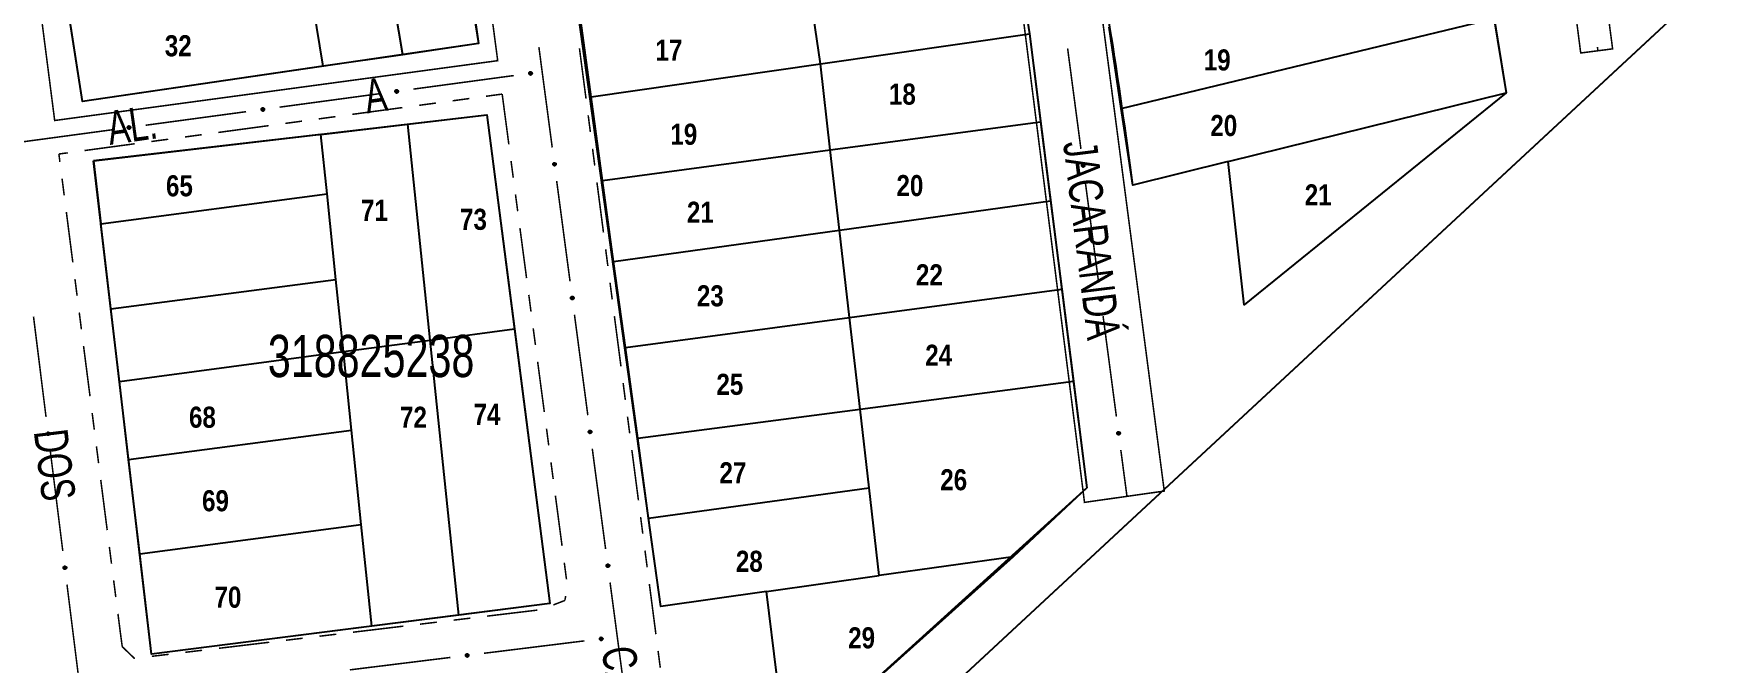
# Model space of a CAD drawing. Extents: x 203591 to 208218, y 4854879 to 4857795.
# Drawn here: x 205359.6 to 205557.9, y 4855934.2 to 4856008.9 of the extents above; entities that cross this region are included whole.
import ezdxf
from ezdxf.enums import TextEntityAlignment as Align

# ---------------------------------------------------------------- set-up
doc = ezdxf.new("R2010")
doc.units = 0
doc.header["$LTSCALE"] = 1.5
doc.header["$MEASUREMENT"] = 0
doc.linetypes.add('PHANTOMX2', pattern=[5, 2.5, -0.5, 0.5, -0.5, 0.5, -0.5])
doc.linetypes.add('TRACO_25', pattern=[8, 3, -1, 1, -1, 1, -1])
for name, color, linetype in [('CD-MALHA-LOTES', 40, 'CONTINUOUS'), ('CD_TXT_QUADRA', 7, 'CONTINUOUS'), ('RU-QUADRAS', 210, 'CONTINUOUS'), ('SV-EIXO-RUA-N-PAV', 6, 'CONTINUOUS'), ('SV-RUA-NAO-PAV-S-GUIA-C-GUIA', 7, 'PHANTOMX2'), ('SV-TXT-RUA-N-PAV-S-GUIA-C-GUIA', 7, 'CONTINUOUS'), ('Th_NmrPorta', 7, 'CONTINUOUS')]:
    doc.layers.add(name, color=color, linetype=linetype)
doc.styles.add('ARIAL', font='ARIAL.TTF')
doc.styles.get("Standard").update_dxf_attribs({"font": 'swisscbo.ttf'})

msp = doc.modelspace()

# ---------------------------------------------------------------- linework, layer by layer
at = {"layer": 'CD-MALHA-LOTES', "linetype": 'Continuous', "flags": 128}
for points in [[(205566.89, 4856023), (205206.64, 4855688.61)], [(205403.34, 4856006.39), (205400.53, 4856023)], [(205410.13, 4856023), (205412.31, 4856007.71)], [(205476.07, 4856018.43), (205477.57, 4856008.87)], [(205393.93, 4856005.01), (205392.03, 4856016.63)], [(205452.82, 4856005.31), (205451.42, 4856015.03)], [(205365.41, 4856000.83), (205363.47, 4856013.3)], [(205425.65, 4856001.41), (205424.3, 4856011.28)], [(205488.46, 4856000), (205532.61, 4856010.69)], [(205532.61, 4856010.69), (205534.06, 4856001.85)], [(205452.82, 4856005.31), (205477.57, 4856008.87)], [(205477.57, 4856008.87), (205478.89, 4855998.44)], [(205488.46, 4856000), (205487.02, 4856009.64)], [(205403.34, 4856006.39), (205393.93, 4856005.01)], [(205412.31, 4856007.71), (205403.34, 4856006.39)], [(205393.93, 4856005.01), (205365.41, 4856000.83)], [(205425.65, 4856001.41), (205452.82, 4856005.31)], [(205453.99, 4855995.1), (205452.82, 4856005.31)], [(205427.01, 4855991.48), (205425.65, 4856001.41)], [(205501.11, 4855993.72), (205534.06, 4856001.85)], [(205534.06, 4856001.85), (205503.01, 4855976.76)], [(205403.94, 4855998.15), (205413.32, 4855999.25)], [(205413.32, 4855999.25), (205416.58, 4855973.91)], [(205453.99, 4855995.1), (205478.89, 4855998.44)], [(205478.89, 4855998.44), (205480.07, 4855989.08)], [(205489.82, 4855990.94), (205488.46, 4856000)], [(205393.65, 4855996.95), (205366.7, 4855993.8)], [(205393.65, 4855996.95), (205403.94, 4855998.15)], [(205394.38, 4855989.92), (205393.65, 4855996.95)], [(205406.59, 4855972.57), (205403.94, 4855998.15)], [(205427.01, 4855991.48), (205453.99, 4855995.1)], [(205455.08, 4855985.61), (205453.99, 4855995.1)], [(205366.7, 4855993.8), (205367.58, 4855986.34)], [(205501.11, 4855993.72), (205489.82, 4855990.94)], [(205503.01, 4855976.76), (205501.11, 4855993.72)], [(205428.32, 4855981.89), (205427.01, 4855991.48)], [(205367.58, 4855986.34), (205394.38, 4855989.92)], [(205395.43, 4855979.76), (205394.38, 4855989.92)], [(205455.08, 4855985.61), (205480.07, 4855989.08)], [(205480.07, 4855989.08), (205481.4, 4855978.6)], [(205368.77, 4855976.27), (205367.58, 4855986.34)], [(205428.32, 4855981.89), (205455.08, 4855985.61)], [(205456.27, 4855975.24), (205455.08, 4855985.61)], [(205429.71, 4855971.69), (205428.32, 4855981.89)], [(205368.77, 4855976.27), (205395.43, 4855979.76)], [(205396.31, 4855971.2), (205395.43, 4855979.76)], [(205456.27, 4855975.24), (205481.4, 4855978.6)], [(205481.4, 4855978.6), (205482.79, 4855967.71)], [(205369.78, 4855967.65), (205368.77, 4855976.27)], [(205429.71, 4855971.69), (205456.27, 4855975.24)], [(205457.51, 4855964.4), (205456.27, 4855975.24)], [(205406.59, 4855972.57), (205416.58, 4855973.91)], [(205416.58, 4855973.91), (205420.78, 4855941.37)], [(205369.78, 4855967.65), (205396.31, 4855971.2)], [(205396.31, 4855971.2), (205406.59, 4855972.57)], [(205397.27, 4855961.89), (205396.31, 4855971.2)], [(205409.97, 4855939.99), (205406.59, 4855972.57)], [(205431.18, 4855960.95), (205429.71, 4855971.69)], [(205370.87, 4855958.44), (205369.78, 4855967.65)], [(205457.51, 4855964.4), (205482.79, 4855967.71)], [(205482.79, 4855967.71), (205484.39, 4855955.07)], [(205431.18, 4855960.95), (205457.51, 4855964.4)], [(205458.58, 4855955.06), (205457.51, 4855964.4)], [(205370.87, 4855958.44), (205397.27, 4855961.89)], [(205398.43, 4855950.71), (205397.27, 4855961.89)], [(205432.47, 4855951.47), (205431.18, 4855960.95)], [(205372.19, 4855947.24), (205370.87, 4855958.44)], [(205432.47, 4855951.47), (205458.58, 4855955.06)], [(205459.77, 4855944.66), (205458.58, 4855955.06)], [(205484.39, 4855955.07), (205475.64, 4855946.9)], [(205433.9, 4855941.01), (205432.47, 4855951.47)], [(205372.19, 4855947.24), (205398.43, 4855950.71)], [(205399.67, 4855938.68), (205398.43, 4855950.71)], [(205373.59, 4855935.35), (205372.19, 4855947.24)], [(205475.64, 4855946.9), (205448.89, 4855922.86)], [(205475.64, 4855946.9), (205459.77, 4855944.66)], [(205446.42, 4855942.78), (205459.77, 4855944.66)], [(205420.78, 4855941.37), (205409.97, 4855939.99)], [(205446.42, 4855942.78), (205433.9, 4855941.01)], [(205448.89, 4855922.86), (205446.42, 4855942.78)], [(205409.97, 4855939.99), (205399.67, 4855938.68)], [(205399.67, 4855938.68), (205373.59, 4855935.35)]]:
    msp.add_lwpolyline(points, dxfattribs=at)
at = {"layer": 'RU-QUADRAS', "color": 6, "linetype": 'Continuous'}
for points in [[(205474.6, 4856099.47), (205528.36, 4856116.39), (205531.66, 4856093.97), (205539.9, 4856029.83), (205529.86, 4856027.36), (205534.06, 4856001.85), (205503.01, 4855976.76), (205501.11, 4855993.72), (205489.82, 4855990.94, 0.0133726212), (205483.91, 4856028.26)], [(205355.48, 4856064.54), (205374.39, 4856070.92), (205403.01, 4856078.26, 0.0099864348), (205412.31, 4856007.71), (205365.41, 4856000.83)]]:
    msp.add_lwpolyline(points, format="xyb", close=True, dxfattribs=at)
for points in [[(205414.31, 4856081.78), (205465.37, 4856096.65), (205472.94, 4856038.46), (205477.57, 4856008.87), (205484.39, 4855955.07), (205448.89, 4855922.86), (205446.42, 4855942.78), (205433.9, 4855941.01)], [(205366.7, 4855993.8), (205413.32, 4855999.25), (205420.78, 4855941.37), (205373.59, 4855935.35)]]:
    msp.add_lwpolyline(points, close=True, dxfattribs=at)
msp.add_lwpolyline([(205616.29, 4855406.97, -0.0088435536), (205551.38, 4855440.72), (205486.3, 4855477.5), (205409.57, 4855523.2), (205354.08, 4855518.41), (205253.36, 4855503.36), (205250.22, 4855506.65), (205206.64, 4855688.61), (205604.26, 4856057.69)], format="xyb", dxfattribs=at)
at = {"layer": 'SV-EIXO-RUA-N-PAV', "const_width": 0.18, "flags": 128}
for points in [[(205419.467858, 4856007.289454), (205421.048752, 4855995.394044)], [(205482.100603, 4856007.128491), (205483.676055, 4855995.232359)], [(205544.855992, 4856007.305602), (205544.92, 4856006.85)], [(205404.60856, 4856002.311226), (205416.500699, 4856003.916533)], [(205388.752373, 4856000.170817), (205400.644513, 4856001.776124)], [(205372.896187, 4855998.030409), (205384.788326, 4855999.635715)], [(205357.04, 4855995.89), (205368.93214, 4855997.495307)], [(205421.575716, 4855991.428907), (205423.15661, 4855979.533497)], [(205484.201206, 4855991.266982), (205485.776658, 4855979.37085)], [(205359.6002, 4855975.360229), (205361.08775, 4855963.452786)], [(205423.683575, 4855975.568361), (205425.264468, 4855963.672951)], [(205486.301809, 4855975.405473), (205487.877262, 4855963.509341)], [(205361.5836, 4855959.483638), (205363.07115, 4855947.576195)], [(205425.791433, 4855959.707814), (205427.372326, 4855947.812404)], [(205488.402412, 4855959.543964), (205489.058851, 4855954.587243)], [(205489.058851, 4855954.587243), (205489.13, 4855954.05)], [(205363.567, 4855943.607048), (205365.05455, 4855931.699605)], [(205427.899291, 4855943.847268), (205429.480185, 4855931.951858)], [(205412.957609, 4855935.45712), (205424.867012, 4855936.9289)], [(205397.078406, 4855933.494747), (205408.987809, 4855934.966527)]]:
    msp.add_lwpolyline(points, dxfattribs=at)
at = {"layer": 'SV-EIXO-RUA-N-PAV', "flags": 128}
for points in [[(205418.325608, 4856004.273954), (205418.3547, 4856004.313269), (205418.387742, 4856004.341109), (205418.421985, 4856004.356398), (205418.455767, 4856004.362017), (205418.490975, 4856004.363874), (205418.526885, 4856004.357914), (205418.565276, 4856004.342471), (205418.604919, 4856004.313565), (205418.631214, 4856004.277841), (205418.647999, 4856004.245072), (205418.655887, 4856004.210184), (205418.657118, 4856004.175951), (205418.649694, 4856004.138854), (205418.633664, 4856004.100102), (205418.603632, 4856004.060942), (205418.571051, 4856004.03387), (205418.537542, 4856004.019952), (205418.502417, 4856004.012244), (205418.46645, 4856004.01078), (205418.431233, 4856004.016833), (205418.392245, 4856004.033043), (205418.353987, 4856004.063196), (205418.326615, 4856004.095383), (205418.31223, 4856004.128689), (205418.30542, 4856004.16344), (205418.303129, 4856004.198731), (205418.307617, 4856004.235078), (205418.325608, 4856004.273954)], [(205402.469421, 4856002.133545), (205402.498513, 4856002.17286), (205402.531556, 4856002.200701), (205402.565798, 4856002.215989), (205402.59958, 4856002.221609), (205402.634788, 4856002.223465), (205402.670698, 4856002.217506), (205402.709089, 4856002.202063), (205402.748733, 4856002.173156), (205402.775028, 4856002.137433), (205402.791812, 4856002.104664), (205402.799701, 4856002.069775), (205402.800931, 4856002.035542), (205402.793507, 4856001.998446), (205402.777477, 4856001.959693), (205402.747446, 4856001.920533), (205402.714865, 4856001.893461), (205402.681355, 4856001.879544), (205402.646231, 4856001.871836), (205402.610263, 4856001.870371), (205402.575047, 4856001.876424), (205402.536058, 4856001.892634), (205402.4978, 4856001.922787), (205402.470428, 4856001.954975), (205402.456044, 4856001.98828), (205402.449234, 4856002.023031), (205402.446942, 4856002.058322), (205402.45143, 4856002.094669), (205402.469421, 4856002.133545)], [(205386.613235, 4855999.993136), (205386.642327, 4856000.032452), (205386.675369, 4856000.060292), (205386.709612, 4856000.07558), (205386.743394, 4856000.0812), (205386.778602, 4856000.083057), (205386.814512, 4856000.077097), (205386.852903, 4856000.061654), (205386.892546, 4856000.032748), (205386.918841, 4855999.997024), (205386.935626, 4855999.964255), (205386.943514, 4855999.929367), (205386.944745, 4855999.895133), (205386.937321, 4855999.858037), (205386.921291, 4855999.819284), (205386.891259, 4855999.780125), (205386.858678, 4855999.753053), (205386.825169, 4855999.739135), (205386.790044, 4855999.731427), (205386.754077, 4855999.729962), (205386.71886, 4855999.736015), (205386.679872, 4855999.752225), (205386.641614, 4855999.782379), (205386.614242, 4855999.814566), (205386.599857, 4855999.847871), (205386.593047, 4855999.882623), (205386.590756, 4855999.917913), (205386.595244, 4855999.95426), (205386.613235, 4855999.993136)], [(205370.757048, 4855997.852728), (205370.78614, 4855997.892043), (205370.819183, 4855997.919883), (205370.853425, 4855997.935172), (205370.887207, 4855997.940791), (205370.922415, 4855997.942648), (205370.958325, 4855997.936688), (205370.996716, 4855997.921245), (205371.03636, 4855997.892339), (205371.062655, 4855997.856615), (205371.079439, 4855997.823846), (205371.087328, 4855997.788958), (205371.088558, 4855997.754725), (205371.081134, 4855997.717628), (205371.065104, 4855997.678875), (205371.035073, 4855997.639716), (205371.002491, 4855997.612644), (205370.968982, 4855997.598726), (205370.933858, 4855997.591018), (205370.89789, 4855997.589553), (205370.862674, 4855997.595607), (205370.823685, 4855997.611817), (205370.785427, 4855997.64197), (205370.758055, 4855997.674157), (205370.743671, 4855997.707462), (205370.736861, 4855997.742214), (205370.734569, 4855997.777504), (205370.739057, 4855997.813852), (205370.757048, 4855997.852728)], [(205421.402427, 4855993.568406), (205421.441682, 4855993.539233), (205421.469455, 4855993.506133), (205421.484673, 4855993.471859), (205421.490223, 4855993.438066), (205421.492007, 4855993.402854), (205421.485974, 4855993.366957), (205421.470452, 4855993.328597), (205421.441464, 4855993.289013), (205421.405687, 4855993.262792), (205421.372883, 4855993.246074), (205421.337979, 4855993.238258), (205421.303743, 4855993.237097), (205421.266662, 4855993.244598), (205421.227942, 4855993.260707), (205421.188845, 4855993.290819), (205421.16184, 4855993.323456), (205421.147991, 4855993.356993), (205421.140355, 4855993.392134), (205421.138964, 4855993.428104), (205421.145089, 4855993.463308), (205421.161379, 4855993.502263), (205421.191611, 4855993.540459), (205421.223855, 4855993.567765), (205421.257189, 4855993.582081), (205421.291954, 4855993.58882), (205421.32725, 4855993.591039), (205421.363587, 4855993.586477), (205421.402427, 4855993.568406)], [(205484.028895, 4855993.40656), (205484.068137, 4855993.377369), (205484.095895, 4855993.344257), (205484.111097, 4855993.309976), (205484.116632, 4855993.27618), (205484.1184, 4855993.240967), (205484.11235, 4855993.205072), (205484.096811, 4855993.16672), (205484.067805, 4855993.12715), (205484.032016, 4855993.100944), (205483.999204, 4855993.084242), (205483.964296, 4855993.076441), (205483.93006, 4855993.075297), (205483.892982, 4855993.082814), (205483.85427, 4855993.098941), (205483.815186, 4855993.129071), (205483.788196, 4855993.16172), (205483.774362, 4855993.195264), (205483.766742, 4855993.230408), (205483.765368, 4855993.266379), (205483.77151, 4855993.30158), (205483.787818, 4855993.340528), (205483.818067, 4855993.37871), (205483.850323, 4855993.406001), (205483.883664, 4855993.420302), (205483.918432, 4855993.427024), (205483.953728, 4855993.429228), (205483.990064, 4855993.424648), (205484.028895, 4855993.40656)], [(205423.510285, 4855977.707859), (205423.54954, 4855977.678687), (205423.577313, 4855977.645587), (205423.592531, 4855977.611313), (205423.598081, 4855977.57752), (205423.599865, 4855977.542308), (205423.593832, 4855977.50641), (205423.57831, 4855977.468051), (205423.549322, 4855977.428467), (205423.513545, 4855977.402245), (205423.480742, 4855977.385528), (205423.445837, 4855977.377711), (205423.411602, 4855977.376551), (205423.37452, 4855977.384051), (205423.335801, 4855977.400161), (205423.296703, 4855977.430272), (205423.269698, 4855977.462909), (205423.255849, 4855977.496447), (205423.248213, 4855977.531587), (205423.246822, 4855977.567558), (205423.252948, 4855977.602761), (205423.269238, 4855977.641717), (205423.299469, 4855977.679913), (205423.331713, 4855977.707218), (205423.365047, 4855977.721535), (205423.399813, 4855977.728273), (205423.435108, 4855977.730493), (205423.471446, 4855977.72593), (205423.510285, 4855977.707859)], [(205486.129498, 4855977.545051), (205486.16874, 4855977.51586), (205486.196498, 4855977.482748), (205486.2117, 4855977.448467), (205486.217235, 4855977.414671), (205486.219003, 4855977.379458), (205486.212953, 4855977.343563), (205486.197414, 4855977.305211), (205486.168408, 4855977.265641), (205486.132619, 4855977.239435), (205486.099807, 4855977.222733), (205486.064899, 4855977.214932), (205486.030663, 4855977.213788), (205485.993586, 4855977.221305), (205485.954873, 4855977.237432), (205485.915789, 4855977.267562), (205485.888799, 4855977.300211), (205485.874965, 4855977.333755), (205485.867346, 4855977.368899), (205485.865971, 4855977.40487), (205485.872113, 4855977.440071), (205485.888421, 4855977.479019), (205485.91867, 4855977.517201), (205485.950926, 4855977.544492), (205485.984267, 4855977.558793), (205486.019035, 4855977.565516), (205486.054331, 4855977.567719), (205486.090667, 4855977.563139), (205486.129498, 4855977.545051)], [(205361.427095, 4855961.62443), (205361.466121, 4855961.59495), (205361.493633, 4855961.561634), (205361.508581, 4855961.527242), (205361.513867, 4855961.493406), (205361.515375, 4855961.458181), (205361.50906, 4855961.422332), (205361.493238, 4855961.384096), (205361.46394, 4855961.34474), (205361.427959, 4855961.3188), (205361.395025, 4855961.30234), (205361.36006, 4855961.294798), (205361.325817, 4855961.293906), (205361.288795, 4855961.301697), (205361.250203, 4855961.318109), (205361.211343, 4855961.348527), (205361.184595, 4855961.381374), (205361.171009, 4855961.41502), (205361.163649, 4855961.450219), (205361.16254, 4855961.486199), (205361.168942, 4855961.521354), (205361.185537, 4855961.56018), (205361.216067, 4855961.598138), (205361.248524, 4855961.62519), (205361.281969, 4855961.639244), (205361.316786, 4855961.64571), (205361.352098, 4855961.647652), (205361.388399, 4855961.642805), (205361.427095, 4855961.62443)], [(205425.618143, 4855961.847313), (205425.657398, 4855961.81814), (205425.685171, 4855961.78504), (205425.700389, 4855961.750767), (205425.705939, 4855961.716973), (205425.707724, 4855961.681761), (205425.70169, 4855961.645864), (205425.686169, 4855961.607504), (205425.657181, 4855961.567921), (205425.621403, 4855961.541699), (205425.5886, 4855961.524981), (205425.553695, 4855961.517165), (205425.51946, 4855961.516005), (205425.482379, 4855961.523505), (205425.443659, 4855961.539614), (205425.404561, 4855961.569726), (205425.377556, 4855961.602363), (205425.363707, 4855961.635901), (205425.356071, 4855961.671041), (205425.35468, 4855961.707011), (205425.360806, 4855961.742215), (205425.377096, 4855961.781171), (205425.407327, 4855961.819366), (205425.439571, 4855961.846672), (205425.472905, 4855961.860988), (205425.507671, 4855961.867727), (205425.542966, 4855961.869946), (205425.579304, 4855961.865384), (205425.618143, 4855961.847313)], [(205488.230101, 4855961.683542), (205488.269343, 4855961.654351), (205488.297101, 4855961.621239), (205488.312303, 4855961.586958), (205488.317838, 4855961.553162), (205488.319606, 4855961.517949), (205488.313556, 4855961.482054), (205488.298017, 4855961.443702), (205488.269011, 4855961.404132), (205488.233222, 4855961.377926), (205488.200411, 4855961.361224), (205488.165503, 4855961.353423), (205488.131266, 4855961.352279), (205488.094189, 4855961.359796), (205488.055476, 4855961.375923), (205488.016392, 4855961.406053), (205487.989402, 4855961.438702), (205487.975569, 4855961.472246), (205487.967949, 4855961.50739), (205487.966574, 4855961.543361), (205487.972716, 4855961.578562), (205487.989024, 4855961.61751), (205488.019273, 4855961.655692), (205488.051529, 4855961.682983), (205488.08487, 4855961.697284), (205488.119638, 4855961.704007), (205488.154935, 4855961.70621), (205488.19127, 4855961.70163), (205488.230101, 4855961.683542)], [(205363.410495, 4855945.74784), (205363.44952, 4855945.71836), (205363.477033, 4855945.685043), (205363.491981, 4855945.650651), (205363.497266, 4855945.616815), (205363.498775, 4855945.581591), (205363.49246, 4855945.545741), (205363.476638, 4855945.507505), (205363.44734, 4855945.46815), (205363.411358, 4855945.442209), (205363.378425, 4855945.42575), (205363.34346, 4855945.418207), (205363.309216, 4855945.417316), (205363.272195, 4855945.425106), (205363.233603, 4855945.441519), (205363.194743, 4855945.471936), (205363.167994, 4855945.504784), (205363.154409, 4855945.538429), (205363.147049, 4855945.573628), (205363.14594, 4855945.609609), (205363.152342, 4855945.644763), (205363.168936, 4855945.68359), (205363.199467, 4855945.721547), (205363.231924, 4855945.748599), (205363.265369, 4855945.762654), (205363.300186, 4855945.76912), (205363.335498, 4855945.771062), (205363.371799, 4855945.766215), (205363.410495, 4855945.74784)], [(205427.726001, 4855945.986766), (205427.765257, 4855945.957594), (205427.793029, 4855945.924494), (205427.808247, 4855945.89022), (205427.813797, 4855945.856427), (205427.815582, 4855945.821215), (205427.809549, 4855945.785317), (205427.794027, 4855945.746958), (205427.765039, 4855945.707374), (205427.729262, 4855945.681152), (205427.696458, 4855945.664435), (205427.661554, 4855945.656618), (205427.627318, 4855945.655458), (205427.590237, 4855945.662958), (205427.551517, 4855945.679068), (205427.512419, 4855945.709179), (205427.485414, 4855945.741816), (205427.471565, 4855945.775354), (205427.463929, 4855945.810494), (205427.462538, 4855945.846465), (205427.468664, 4855945.881668), (205427.484954, 4855945.920624), (205427.515185, 4855945.95882), (205427.547429, 4855945.986126), (205427.580764, 4855946.000442), (205427.615529, 4855946.007181), (205427.650824, 4855946.0094), (205427.687162, 4855946.004837), (205427.726001, 4855945.986766)], [(205426.695815, 4855937.265824), (205426.725346, 4855937.30481), (205426.758699, 4855937.332278), (205426.793111, 4855937.347181), (205426.826954, 4855937.352422), (205426.862181, 4855937.353883), (205426.898022, 4855937.347521), (205426.936237, 4855937.331648), (205426.975553, 4855937.302299), (205427.001446, 4855937.266283), (205427.017862, 4855937.233327), (205427.025358, 4855937.198353), (205427.026205, 4855937.164108), (205427.018365, 4855937.127097), (205427.001901, 4855937.088526), (205426.971432, 4855937.049706), (205426.938549, 4855937.023002), (205426.904886, 4855937.009461), (205426.869677, 4855937.002147), (205426.833696, 4855937.001086), (205426.798549, 4855937.007534), (205426.759745, 4855937.024181), (205426.721828, 4855937.054761), (205426.694819, 4855937.087254), (205426.680809, 4855937.120718), (205426.674389, 4855937.155544), (205426.672493, 4855937.190858), (205426.677389, 4855937.227152), (205426.695815, 4855937.265824)], [(205410.816612, 4855935.303451), (205410.846143, 4855935.342437), (205410.879496, 4855935.369905), (205410.913908, 4855935.384808), (205410.947751, 4855935.390048), (205410.982978, 4855935.39151), (205411.018819, 4855935.385148), (205411.057034, 4855935.369275), (205411.09635, 4855935.339925), (205411.122243, 4855935.303909), (205411.138659, 4855935.270954), (205411.146155, 4855935.235979), (205411.147002, 4855935.201734), (205411.139162, 4855935.164723), (205411.122698, 4855935.126153), (205411.092229, 4855935.087333), (205411.059346, 4855935.060628), (205411.025683, 4855935.047087), (205410.990474, 4855935.039774), (205410.954493, 4855935.038713), (205410.919346, 4855935.045161), (205410.880542, 4855935.061807), (205410.842625, 4855935.092388), (205410.815616, 4855935.12488), (205410.801606, 4855935.158345), (205410.795186, 4855935.19317), (205410.79329, 4855935.228484), (205410.798186, 4855935.264779), (205410.816612, 4855935.303451)]]:
    msp.add_lwpolyline(points, close=True, dxfattribs=at)
for points in [[(205418.303129, 4856004.198731), (205418.631214, 4856004.277841)], [(205418.30542, 4856004.16344), (205418.647999, 4856004.245072)], [(205418.307617, 4856004.235078), (205418.604919, 4856004.313565)], [(205418.307881, 4856004.182678), (205418.634438, 4856004.262559)], [(205418.310079, 4856004.217397), (205418.613465, 4856004.295527)], [(205418.311458, 4856004.145984), (205418.65055, 4856004.224803)], [(205418.31223, 4856004.128689), (205418.655887, 4856004.210184)], [(205418.317686, 4856004.252846), (205418.581857, 4856004.325682)], [(205418.322965, 4856004.111738), (205418.653579, 4856004.192167)], [(205418.325608, 4856004.273954), (205418.565276, 4856004.342471)], [(205418.326615, 4856004.095383), (205418.657118, 4856004.175951)], [(205418.342324, 4856004.294725), (205418.538808, 4856004.348786)], [(205418.342586, 4856004.078587), (205418.648859, 4856004.15573)], [(205418.353987, 4856004.063196), (205418.649694, 4856004.138854)], [(205418.3547, 4856004.313269), (205418.526885, 4856004.357914)], [(205418.373467, 4856004.329221), (205418.500289, 4856004.358732)], [(205418.376716, 4856004.050149), (205418.63873, 4856004.118564)], [(205418.387742, 4856004.341109), (205418.490975, 4856004.363874)], [(205418.392245, 4856004.033043), (205418.633664, 4856004.100102)], [(205418.416878, 4856004.028032), (205418.611022, 4856004.079024)], [(205418.431233, 4856004.016833), (205418.603632, 4856004.060942)], [(205418.453058, 4856004.015017), (205418.581049, 4856004.046063)], [(205418.46645, 4856004.01078), (205418.571051, 4856004.03387)], [(205402.446942, 4856002.058322), (205402.775028, 4856002.137433)], [(205402.449234, 4856002.023031), (205402.791812, 4856002.104664)], [(205402.45143, 4856002.094669), (205402.748733, 4856002.173156)], [(205402.451695, 4856002.042269), (205402.778252, 4856002.12215)], [(205402.453892, 4856002.076988), (205402.757279, 4856002.155118)], [(205402.455271, 4856002.005575), (205402.794363, 4856002.084395)], [(205402.456044, 4856001.98828), (205402.799701, 4856002.069775)], [(205402.461499, 4856002.112437), (205402.72567, 4856002.185274)], [(205402.466778, 4856001.971329), (205402.797392, 4856002.051758)], [(205402.469421, 4856002.133545), (205402.709089, 4856002.202063)], [(205402.470428, 4856001.954975), (205402.800931, 4856002.035542)], [(205402.486138, 4856002.154316), (205402.682621, 4856002.208377)], [(205402.486399, 4856001.938179), (205402.792672, 4856002.015321)], [(205402.4978, 4856001.922787), (205402.793507, 4856001.998446)], [(205402.498513, 4856002.17286), (205402.670698, 4856002.217506)], [(205402.517281, 4856002.188812), (205402.644102, 4856002.218324)], [(205402.52053, 4856001.90974), (205402.782544, 4856001.978155)], [(205402.531556, 4856002.200701), (205402.634788, 4856002.223465)], [(205402.536058, 4856001.892634), (205402.777477, 4856001.959693)], [(205402.560692, 4856001.887624), (205402.754835, 4856001.938615)], [(205402.575047, 4856001.876424), (205402.747446, 4856001.920533)], [(205402.596871, 4856001.874608), (205402.724862, 4856001.905654)], [(205402.610263, 4856001.870371), (205402.714865, 4856001.893461)], [(205386.590756, 4855999.917913), (205386.918841, 4855999.997024)], [(205386.593047, 4855999.882623), (205386.935626, 4855999.964255)], [(205386.595244, 4855999.95426), (205386.892546, 4856000.032748)], [(205386.595508, 4855999.90186), (205386.922065, 4855999.981741)], [(205386.597706, 4855999.936579), (205386.901092, 4856000.014709)], [(205386.599084, 4855999.865167), (205386.938177, 4855999.943986)], [(205386.599857, 4855999.847871), (205386.943514, 4855999.929367)], [(205386.605313, 4855999.972029), (205386.869483, 4856000.044865)], [(205386.610592, 4855999.830921), (205386.941206, 4855999.911349)], [(205386.613235, 4855999.993136), (205386.852903, 4856000.061654)], [(205386.614242, 4855999.814566), (205386.944745, 4855999.895133)], [(205386.629951, 4856000.013908), (205386.826435, 4856000.067969)], [(205386.630213, 4855999.79777), (205386.936486, 4855999.874913)], [(205386.641614, 4855999.782379), (205386.937321, 4855999.858037)], [(205386.642327, 4856000.032452), (205386.814512, 4856000.077097)], [(205386.661094, 4856000.048403), (205386.787916, 4856000.077915)], [(205386.664343, 4855999.769332), (205386.926357, 4855999.837746)], [(205386.675369, 4856000.060292), (205386.778602, 4856000.083057)], [(205386.679872, 4855999.752225), (205386.921291, 4855999.819284)], [(205386.704505, 4855999.747215), (205386.898649, 4855999.798207)], [(205386.71886, 4855999.736015), (205386.891259, 4855999.780125)], [(205386.740685, 4855999.734199), (205386.868676, 4855999.765246)], [(205386.754077, 4855999.729962), (205386.858678, 4855999.753053)], [(205370.734569, 4855997.777504), (205371.062655, 4855997.856615)], [(205370.736861, 4855997.742214), (205371.079439, 4855997.823846)], [(205370.739057, 4855997.813852), (205371.03636, 4855997.892339)], [(205370.739322, 4855997.761452), (205371.065879, 4855997.841332)], [(205370.741519, 4855997.796171), (205371.044906, 4855997.874301)], [(205370.742898, 4855997.724758), (205371.08199, 4855997.803577)], [(205370.743671, 4855997.707462), (205371.087328, 4855997.788958)], [(205370.749126, 4855997.83162), (205371.013297, 4855997.904456)], [(205370.754405, 4855997.690512), (205371.085019, 4855997.770941)], [(205370.757048, 4855997.852728), (205370.996716, 4855997.921245)], [(205370.758055, 4855997.674157), (205371.088558, 4855997.754725)], [(205370.773765, 4855997.873499), (205370.970248, 4855997.92756)], [(205370.774026, 4855997.657361), (205371.080299, 4855997.734504)], [(205370.785427, 4855997.64197), (205371.081134, 4855997.717628)], [(205370.78614, 4855997.892043), (205370.958325, 4855997.936688)], [(205370.804908, 4855997.907995), (205370.931729, 4855997.937506)], [(205370.808157, 4855997.628923), (205371.070171, 4855997.697337)], [(205370.819183, 4855997.919883), (205370.922415, 4855997.942648)], [(205370.823685, 4855997.611817), (205371.065104, 4855997.678875)], [(205370.848319, 4855997.606806), (205371.042462, 4855997.657798)], [(205370.862674, 4855997.595607), (205371.035073, 4855997.639716)], [(205370.884498, 4855997.593791), (205371.012489, 4855997.624837)], [(205370.89789, 4855997.589553), (205371.002491, 4855997.612644)], [(205421.138964, 4855993.428104), (205421.16184, 4855993.323456)], [(205421.143228, 4855993.441488), (205421.174012, 4855993.313433)], [(205421.145089, 4855993.463308), (205421.188845, 4855993.290819)], [(205421.156318, 4855993.47764), (205421.206911, 4855993.283392)], [(205421.161379, 4855993.502263), (205421.227942, 4855993.260707)], [(205421.178517, 4855993.517756), (205421.246394, 4855993.255603)], [(205421.191611, 4855993.540459), (205421.266662, 4855993.244598)], [(205421.207026, 4855993.551829), (205421.28354, 4855993.245398)], [(205421.223855, 4855993.567765), (205421.303743, 4855993.237097)], [(205421.240217, 4855993.571381), (205421.319966, 4855993.240603)], [(205421.257189, 4855993.582081), (205421.337979, 4855993.238258)], [(205421.274486, 4855993.582818), (205421.352609, 4855993.243565)], [(205421.291954, 4855993.58882), (205421.372883, 4855993.246074)], [(205421.311187, 4855993.586319), (205421.390397, 4855993.259599)], [(205421.32725, 4855993.591039), (205421.405687, 4855993.262792)], [(205421.345902, 4855993.58405), (205421.423409, 4855993.280505)], [(205421.363587, 4855993.586477), (205421.441464, 4855993.289013)], [(205421.381335, 4855993.576371), (205421.453629, 4855993.312051)], [(205421.402427, 4855993.568406), (205421.470452, 4855993.328597)], [(205421.423164, 4855993.551646), (205421.476821, 4855993.355052)], [(205421.441682, 4855993.539233), (205421.485974, 4855993.366957)], [(205421.457595, 4855993.520433), (205421.486846, 4855993.393551)], [(205421.469455, 4855993.506133), (205421.492007, 4855993.402854)], [(205483.765368, 4855993.266379), (205483.788196, 4855993.16172)], [(205483.769639, 4855993.27976), (205483.800364, 4855993.151691)], [(205483.77151, 4855993.30158), (205483.815186, 4855993.129071)], [(205483.782745, 4855993.315907), (205483.833249, 4855993.121636)], [(205483.787818, 4855993.340528), (205483.85427, 4855993.098941)], [(205483.804963, 4855993.356013), (205483.872719, 4855993.093828)], [(205483.818067, 4855993.37871), (205483.892982, 4855993.082814)], [(205483.833487, 4855993.390072), (205483.90986, 4855993.083606)], [(205483.850323, 4855993.406001), (205483.93006, 4855993.075297)], [(205483.866686, 4855993.40961), (205483.946285, 4855993.078795)], [(205483.883664, 4855993.420302), (205483.964296, 4855993.076441)], [(205483.900961, 4855993.421031), (205483.978929, 4855993.081742)], [(205483.918432, 4855993.427024), (205483.999204, 4855993.084242)], [(205483.937664, 4855993.424515), (205484.016725, 4855993.097759)], [(205483.953728, 4855993.429228), (205484.032016, 4855993.100944)], [(205483.972377, 4855993.42223), (205484.049745, 4855993.118649)], [(205483.990064, 4855993.424648), (205484.067805, 4855993.12715)], [(205484.007807, 4855993.414534), (205484.07998, 4855993.150182)], [(205484.028895, 4855993.40656), (205484.096811, 4855993.16672)], [(205484.049624, 4855993.389791), (205484.103192, 4855993.193172)], [(205484.068137, 4855993.377369), (205484.11235, 4855993.205072)], [(205484.084042, 4855993.358562), (205484.113235, 4855993.231666)], [(205484.095895, 4855993.344257), (205484.1184, 4855993.240967)], [(205423.246822, 4855977.567558), (205423.269698, 4855977.462909)], [(205423.251087, 4855977.580941), (205423.28187, 4855977.452886)], [(205423.252948, 4855977.602761), (205423.296703, 4855977.430272)], [(205423.264177, 4855977.617094), (205423.314769, 4855977.422846)], [(205423.269238, 4855977.641717), (205423.335801, 4855977.400161)], [(205423.286376, 4855977.65721), (205423.354252, 4855977.395056)], [(205423.299469, 4855977.679913), (205423.37452, 4855977.384051)], [(205423.314884, 4855977.691282), (205423.391398, 4855977.384851)], [(205423.331713, 4855977.707218), (205423.411602, 4855977.376551)], [(205423.348075, 4855977.710835), (205423.427825, 4855977.380057)], [(205423.365047, 4855977.721535), (205423.445837, 4855977.377711)], [(205423.382344, 4855977.722272), (205423.460467, 4855977.383018)], [(205423.399813, 4855977.728273), (205423.480742, 4855977.385528)], [(205423.419045, 4855977.725773), (205423.498256, 4855977.399053)], [(205423.435108, 4855977.730493), (205423.513545, 4855977.402245)], [(205423.45376, 4855977.723504), (205423.531267, 4855977.419958)], [(205423.471446, 4855977.72593), (205423.549322, 4855977.428467)], [(205423.489193, 4855977.715824), (205423.561487, 4855977.451505)], [(205423.510285, 4855977.707859), (205423.57831, 4855977.468051)], [(205423.531022, 4855977.6911), (205423.584679, 4855977.494506)], [(205423.54954, 4855977.678687), (205423.593832, 4855977.50641)], [(205423.565453, 4855977.659886), (205423.594705, 4855977.533004)], [(205423.577313, 4855977.645587), (205423.599865, 4855977.542308)], [(205485.865971, 4855977.40487), (205485.888799, 4855977.300211)], [(205485.870242, 4855977.418251), (205485.900967, 4855977.290182)], [(205485.872113, 4855977.440071), (205485.915789, 4855977.267562)], [(205485.883348, 4855977.454398), (205485.933852, 4855977.260127)], [(205485.888421, 4855977.479019), (205485.954873, 4855977.237432)], [(205485.905566, 4855977.494504), (205485.973322, 4855977.232319)], [(205485.91867, 4855977.517201), (205485.993586, 4855977.221305)], [(205485.93409, 4855977.528563), (205486.010463, 4855977.222097)], [(205485.950926, 4855977.544492), (205486.030663, 4855977.213788)], [(205485.96729, 4855977.548101), (205486.046888, 4855977.217286)], [(205485.984267, 4855977.558793), (205486.064899, 4855977.214932)], [(205486.001564, 4855977.559522), (205486.079532, 4855977.220233)], [(205486.019035, 4855977.565516), (205486.099807, 4855977.222733)], [(205486.038267, 4855977.563006), (205486.117328, 4855977.23625)], [(205486.054331, 4855977.567719), (205486.132619, 4855977.239435)], [(205486.07298, 4855977.560721), (205486.150348, 4855977.25714)], [(205486.090667, 4855977.563139), (205486.168408, 4855977.265641)], [(205486.10841, 4855977.553026), (205486.180583, 4855977.288673)], [(205486.129498, 4855977.545051), (205486.197414, 4855977.305211)], [(205486.150227, 4855977.528282), (205486.203795, 4855977.331664)], [(205486.16874, 4855977.51586), (205486.212953, 4855977.343563)], [(205486.184645, 4855977.497053), (205486.213838, 4855977.370157)], [(205486.196498, 4855977.482748), (205486.219003, 4855977.379458)], [(205361.16254, 4855961.486199), (205361.184595, 4855961.381374)], [(205361.166909, 4855961.499549), (205361.196688, 4855961.371256)], [(205361.168942, 4855961.521354), (205361.211343, 4855961.348527)], [(205361.180283, 4855961.535598), (205361.22935, 4855961.340959)], [(205361.185537, 4855961.56018), (205361.250203, 4855961.318109)], [(205361.202796, 4855961.575539), (205361.268614, 4855961.312861)], [(205361.216067, 4855961.598138), (205361.288795, 4855961.301697)], [(205361.23157, 4855961.609386), (205361.305679, 4855961.302364)], [(205361.248524, 4855961.62519), (205361.325817, 4855961.293906)], [(205361.264914, 4855961.628678), (205361.342067, 4855961.297284)], [(205361.281969, 4855961.639244), (205361.36006, 4855961.294798)], [(205361.299272, 4855961.639846), (205361.374732, 4855961.29999)], [(205361.316786, 4855961.64571), (205361.395025, 4855961.30234)], [(205361.335999, 4855961.643059), (205361.412644, 4855961.315727)], [(205361.352098, 4855961.647652), (205361.427959, 4855961.3188)], [(205361.370695, 4855961.640518), (205361.445819, 4855961.336373)], [(205361.388399, 4855961.642805), (205361.46394, 4855961.34474)], [(205361.406067, 4855961.63256), (205361.476286, 4855961.367682)], [(205361.427095, 4855961.62443), (205361.493238, 4855961.384096)], [(205361.4477, 4855961.607509), (205361.499814, 4855961.4105)], [(205361.466121, 4855961.59495), (205361.50906, 4855961.422332)], [(205361.481886, 4855961.576026), (205361.510141, 4855961.448919)], [(205361.493633, 4855961.561634), (205361.515375, 4855961.458181)], [(205425.35468, 4855961.707011), (205425.377556, 4855961.602363)], [(205425.358945, 4855961.720395), (205425.389728, 4855961.59234)], [(205425.360806, 4855961.742215), (205425.404561, 4855961.569726)], [(205425.372035, 4855961.756547), (205425.422628, 4855961.562299)], [(205425.377096, 4855961.781171), (205425.443659, 4855961.539614)], [(205425.394234, 4855961.796664), (205425.46211, 4855961.53451)], [(205425.407327, 4855961.819366), (205425.482379, 4855961.523505)], [(205425.422742, 4855961.830736), (205425.499256, 4855961.524305)], [(205425.439571, 4855961.846672), (205425.51946, 4855961.516005)], [(205425.455933, 4855961.850289), (205425.535683, 4855961.51951)], [(205425.472905, 4855961.860988), (205425.553695, 4855961.517165)], [(205425.490203, 4855961.861726), (205425.568326, 4855961.522472)], [(205425.507671, 4855961.867727), (205425.5886, 4855961.524981)], [(205425.526903, 4855961.865227), (205425.606114, 4855961.538506)], [(205425.542966, 4855961.869946), (205425.621403, 4855961.541699)], [(205425.561618, 4855961.862957), (205425.639125, 4855961.559412)], [(205425.579304, 4855961.865384), (205425.657181, 4855961.567921)], [(205425.597052, 4855961.855278), (205425.669345, 4855961.590958)], [(205425.618143, 4855961.847313), (205425.686169, 4855961.607504)], [(205425.63888, 4855961.830553), (205425.692538, 4855961.63396)], [(205425.657398, 4855961.81814), (205425.70169, 4855961.645864)], [(205425.673312, 4855961.79934), (205425.702563, 4855961.672458)], [(205425.685171, 4855961.78504), (205425.707724, 4855961.681761)], [(205487.966574, 4855961.543361), (205487.989402, 4855961.438702)], [(205487.970845, 4855961.556742), (205488.00157, 4855961.428673)], [(205487.972716, 4855961.578562), (205488.016392, 4855961.406053)], [(205487.983952, 4855961.592889), (205488.034455, 4855961.398618)], [(205487.989024, 4855961.61751), (205488.055476, 4855961.375923)], [(205488.006169, 4855961.632995), (205488.073925, 4855961.37081)], [(205488.019273, 4855961.655692), (205488.094189, 4855961.359796)], [(205488.034693, 4855961.667054), (205488.111067, 4855961.360588)], [(205488.051529, 4855961.682983), (205488.131266, 4855961.352279)], [(205488.067893, 4855961.686592), (205488.147491, 4855961.355777)], [(205488.08487, 4855961.697284), (205488.165503, 4855961.353423)], [(205488.102167, 4855961.698013), (205488.180135, 4855961.358724)], [(205488.119638, 4855961.704007), (205488.200411, 4855961.361224)], [(205488.13887, 4855961.701497), (205488.217931, 4855961.374741)], [(205488.154935, 4855961.70621), (205488.233222, 4855961.377926)], [(205488.173583, 4855961.699212), (205488.250952, 4855961.395631)], [(205488.19127, 4855961.70163), (205488.269011, 4855961.404132)], [(205488.209013, 4855961.691517), (205488.281186, 4855961.427164)], [(205488.230101, 4855961.683542), (205488.298017, 4855961.443702)], [(205488.25083, 4855961.666773), (205488.304398, 4855961.470155)], [(205488.269343, 4855961.654351), (205488.313556, 4855961.482054)], [(205488.285248, 4855961.635544), (205488.314441, 4855961.508648)], [(205488.297101, 4855961.621239), (205488.319606, 4855961.517949)], [(205363.14594, 4855945.609609), (205363.167994, 4855945.504784)], [(205363.150309, 4855945.622958), (205363.180088, 4855945.494666)], [(205363.152342, 4855945.644763), (205363.194743, 4855945.471936)], [(205363.163683, 4855945.659007), (205363.21275, 4855945.464368)], [(205363.168936, 4855945.68359), (205363.233603, 4855945.441519)], [(205363.186196, 4855945.698948), (205363.252014, 4855945.43627)], [(205363.199467, 4855945.721547), (205363.272195, 4855945.425106)], [(205363.21497, 4855945.732796), (205363.289079, 4855945.425774)], [(205363.231924, 4855945.748599), (205363.309216, 4855945.417316)], [(205363.248313, 4855945.752087), (205363.325467, 4855945.420694)], [(205363.265369, 4855945.762654), (205363.34346, 4855945.418207)], [(205363.282672, 4855945.763255), (205363.358132, 4855945.4234)], [(205363.300186, 4855945.76912), (205363.378425, 4855945.42575)], [(205363.319399, 4855945.766468), (205363.396044, 4855945.439137)], [(205363.335498, 4855945.771062), (205363.411358, 4855945.442209)], [(205363.354094, 4855945.763927), (205363.429218, 4855945.459783)], [(205363.371799, 4855945.766215), (205363.44734, 4855945.46815)], [(205363.389467, 4855945.75597), (205363.459685, 4855945.491091)], [(205363.410495, 4855945.74784), (205363.476638, 4855945.507505)], [(205363.4311, 4855945.730918), (205363.483214, 4855945.533909)], [(205363.44952, 4855945.71836), (205363.49246, 4855945.545741)], [(205363.465286, 4855945.699435), (205363.493541, 4855945.572328)], [(205363.477033, 4855945.685043), (205363.498775, 4855945.581591)], [(205427.462538, 4855945.846465), (205427.485414, 4855945.741816)], [(205427.466803, 4855945.859848), (205427.497587, 4855945.731793)], [(205427.468664, 4855945.881668), (205427.512419, 4855945.709179)], [(205427.479893, 4855945.896001), (205427.530486, 4855945.701753)], [(205427.484954, 4855945.920624), (205427.551517, 4855945.679068)], [(205427.502092, 4855945.936117), (205427.569969, 4855945.673963)], [(205427.515185, 4855945.95882), (205427.590237, 4855945.662958)], [(205427.5306, 4855945.970189), (205427.607114, 4855945.663758)], [(205427.547429, 4855945.986126), (205427.627318, 4855945.655458)], [(205427.563791, 4855945.989742), (205427.643541, 4855945.658964)], [(205427.580764, 4855946.000442), (205427.661554, 4855945.656618)], [(205427.598061, 4855946.001179), (205427.676184, 4855945.661926)], [(205427.615529, 4855946.007181), (205427.696458, 4855945.664435)], [(205427.634762, 4855946.00468), (205427.713972, 4855945.67796)], [(205427.650824, 4855946.0094), (205427.729262, 4855945.681152)], [(205427.669476, 4855946.002411), (205427.746983, 4855945.698865)], [(205427.687162, 4855946.004837), (205427.765039, 4855945.707374)], [(205427.70491, 4855945.994731), (205427.777204, 4855945.730412)], [(205427.726001, 4855945.986766), (205427.794027, 4855945.746958)], [(205427.746738, 4855945.970007), (205427.800396, 4855945.773413)], [(205427.765257, 4855945.957594), (205427.809549, 4855945.785317)], [(205427.78117, 4855945.938793), (205427.810421, 4855945.811912)], [(205427.793029, 4855945.924494), (205427.815582, 4855945.821215)], [(205426.672493, 4855937.190858), (205427.001446, 4855937.266283)], [(205426.674389, 4855937.155544), (205427.017862, 4855937.233327)], [(205426.677066, 4855937.174752), (205427.004498, 4855937.250964)], [(205426.677389, 4855937.227152), (205426.975553, 4855937.302299)], [(205426.679653, 4855937.209445), (205426.983897, 4855937.284166)], [(205426.68023, 4855937.138021), (205427.020186, 4855937.213031)], [(205426.680809, 4855937.120718), (205427.025358, 4855937.198353)], [(205426.687657, 4855937.244806), (205426.952628, 4855937.314674)], [(205426.691352, 4855937.103648), (205427.022848, 4855937.180362)], [(205426.694819, 4855937.087254), (205427.026205, 4855937.164108)], [(205426.695815, 4855937.265824), (205426.936237, 4855937.331648)], [(205426.7106, 4855937.070279), (205427.01772, 4855937.143981)], [(205426.712764, 4855937.286406), (205426.909841, 4855937.33826)], [(205426.721828, 4855937.054761), (205427.018365, 4855937.127097)], [(205426.725346, 4855937.30481), (205426.898022, 4855937.347521)], [(205426.744292, 4855937.320551), (205426.871436, 4855937.348637)], [(205426.74441, 4855937.04146), (205427.007174, 4855937.10693)], [(205426.758699, 4855937.332278), (205426.862181, 4855937.353883)], [(205426.759745, 4855937.024181), (205427.001901, 4855937.088526)], [(205426.784321, 4855937.018894), (205426.979024, 4855937.067704)], [(205426.798549, 4855937.007534), (205426.971432, 4855937.049706)], [(205426.820352, 4855937.005473), (205426.948683, 4855937.035082)], [(205426.833696, 4855937.001086), (205426.938549, 4855937.023002)], [(205410.79329, 4855935.228484), (205411.122243, 4855935.303909)], [(205410.795186, 4855935.19317), (205411.138659, 4855935.270954)], [(205410.797863, 4855935.212379), (205411.125295, 4855935.288591)], [(205410.798186, 4855935.264779), (205411.09635, 4855935.339925)], [(205410.80045, 4855935.247071), (205411.104693, 4855935.321793)], [(205410.801027, 4855935.175648), (205411.140982, 4855935.250658)], [(205410.801606, 4855935.158345), (205411.146155, 4855935.235979)], [(205410.808454, 4855935.282433), (205411.073425, 4855935.352301)], [(205410.812149, 4855935.141275), (205411.143645, 4855935.217989)], [(205410.815616, 4855935.12488), (205411.147002, 4855935.201734)], [(205410.816612, 4855935.303451), (205411.057034, 4855935.369275)], [(205410.831397, 4855935.107906), (205411.138517, 4855935.181608)], [(205410.833561, 4855935.324033), (205411.030638, 4855935.375886)], [(205410.842625, 4855935.092388), (205411.139162, 4855935.164723)], [(205410.846143, 4855935.342437), (205411.018819, 4855935.385148)], [(205410.865089, 4855935.358177), (205410.992233, 4855935.386264)], [(205410.865206, 4855935.079087), (205411.127971, 4855935.144557)], [(205410.879496, 4855935.369905), (205410.982978, 4855935.39151)], [(205410.880542, 4855935.061807), (205411.122698, 4855935.126153)], [(205410.905118, 4855935.056521), (205411.099821, 4855935.105331)], [(205410.919346, 4855935.045161), (205411.092229, 4855935.087333)], [(205410.941149, 4855935.0431), (205411.06948, 4855935.072708)], [(205410.954493, 4855935.038713), (205411.059346, 4855935.060628)]]:
    msp.add_lwpolyline(points, dxfattribs=at)
at = {"layer": 'SV-RUA-NAO-PAV-S-GUIA-C-GUIA', "linetype": 'TRACO_25', "const_width": 0.18, "flags": 128}
for points in [[(205412.3, 4856023), (205414.59, 4856005.68), (205362.11, 4855998.59), (205358.97, 4856023)], [(205475.29, 4856023), (205484.1, 4855953.34), (205493.55, 4855954.68), (205484.6, 4856023)], [(205540.77, 4856023), (205542.88, 4856006.59), (205546.66, 4856007.08), (205544.56, 4856023)]]:
    msp.add_lwpolyline(points, dxfattribs=at)
at = {"layer": 'SV-RUA-NAO-PAV-S-GUIA-C-GUIA', "const_width": 0.18, "flags": 128}
for points in [[(205424.273959, 4856007.134989), (205425.050106, 4856001.185401)], [(205405.285081, 4856000.390198), (205407.267045, 4856000.658184)], [(205409.24901, 4856000.92617), (205411.230974, 4856001.194156)], [(205413.212939, 4856001.462142), (205414.203921, 4856001.596136)], [(205414.203921, 4856001.596136), (205415.12, 4856001.72)], [(205415.12, 4856001.72), (205415.907965, 4855995.771966)], [(205389.429364, 4855998.246309), (205391.411329, 4855998.514295)], [(205393.393293, 4855998.782282), (205395.375258, 4855999.050268)], [(205397.357222, 4855999.318254), (205403.303116, 4856000.122212)], [(205425.308821, 4855999.202205), (205425.567537, 4855997.219009)], [(205373.573648, 4855996.102421), (205375.555612, 4855996.370407)], [(205377.537577, 4855996.638393), (205379.519541, 4855996.906379)], [(205381.501506, 4855997.174365), (205387.4474, 4855997.978323)], [(205362.61, 4855994.62), (205363.663825, 4855994.76249)], [(205362.729257, 4855993.691038), (205362.61, 4855994.62)], [(205365.64579, 4855995.030476), (205371.591683, 4855995.834435)], [(205425.826253, 4855995.235813), (205426.084968, 4855993.252617)], [(205416.17062, 4855993.789288), (205416.433275, 4855991.80661)], [(205363.238586, 4855989.723598), (205362.983922, 4855991.707318)], [(205426.343684, 4855991.269421), (205427.119831, 4855985.319833)], [(205416.69593, 4855989.823932), (205416.958585, 4855987.841253)], [(205364.257244, 4855981.788717), (205363.493251, 4855987.739878)], [(205417.22124, 4855985.858575), (205418.009205, 4855979.910541)], [(205427.378547, 4855983.336637), (205427.637262, 4855981.353441)], [(205364.766573, 4855977.821276), (205364.511908, 4855979.804997)], [(205427.895978, 4855979.370245), (205428.154694, 4855977.387049)], [(205418.27186, 4855977.927863), (205418.534515, 4855975.945185)], [(205365.275902, 4855973.853836), (205365.021237, 4855975.837556)], [(205428.413409, 4855975.403853), (205429.189556, 4855969.454266)], [(205418.79717, 4855973.962507), (205419.059825, 4855971.979829)], [(205366.294559, 4855965.918955), (205365.530566, 4855971.870116)], [(205419.32248, 4855969.997151), (205420.110445, 4855964.049117)], [(205429.448272, 4855967.47107), (205429.706987, 4855965.487874)], [(205366.803888, 4855961.951514), (205366.549224, 4855963.935235)], [(205429.965703, 4855963.504678), (205430.224419, 4855961.521482)], [(205420.3731, 4855962.066439), (205420.635755, 4855960.08376)], [(205367.313217, 4855957.984074), (205367.058553, 4855959.967794)], [(205430.483134, 4855959.538286), (205431.259281, 4855953.588698)], [(205420.89841, 4855958.101082), (205421.161065, 4855956.118404)], [(205368.331875, 4855950.049193), (205367.567882, 4855956.000354)], [(205421.42372, 4855954.135726), (205422.211685, 4855948.187692)], [(205431.517997, 4855951.605502), (205431.776713, 4855949.622306)], [(205368.841204, 4855946.081752), (205368.586539, 4855948.065473)], [(205432.035428, 4855947.63911), (205432.294144, 4855945.655914)], [(205422.47434, 4855946.205014), (205422.605668, 4855945.213675)], [(205422.605668, 4855945.213675), (205422.63, 4855945.03)], [(205422.63, 4855945.03), (205422.737092, 4855944.222349)], [(205369.350532, 4855942.114312), (205369.095868, 4855944.098032)], [(205432.55286, 4855943.672718), (205433.329007, 4855937.72313)], [(205422.55, 4855941.72), (205421.184079, 4855941.18744)], [(205422.639657, 4855942.246349), (205422.55, 4855941.72)], [(205369.88, 4855937.99), (205369.605197, 4855940.130592)], [(205407.377501, 4855939.145536), (205405.391727, 4855938.907415)], [(205411.349049, 4855939.621778), (205409.363275, 4855939.383657)], [(205419.292145, 4855940.574262), (205413.334823, 4855939.859899)], [(205369.892021, 4855937.892753), (205369.88, 4855937.99)], [(205369.990129, 4855937.155397), (205369.892021, 4855937.892753)], [(205370.111591, 4855936.242513), (205369.990129, 4855937.155397)], [(205391.491309, 4855937.240568), (205389.505535, 4855937.002447)], [(205395.462857, 4855937.71681), (205393.477083, 4855937.478689)], [(205403.405953, 4855938.669294), (205397.448631, 4855937.954931)], [(205370.168562, 4855936.187681), (205370.111591, 4855936.242513)], [(205371.549039, 4855934.859018), (205370.168562, 4855936.187681)], [(205375.605117, 4855935.3356), (205373.619343, 4855935.097479)], [(205379.576665, 4855935.811842), (205377.590891, 4855935.573721)], [(205387.519761, 4855936.764326), (205381.562439, 4855936.049963)], [(205433.587722, 4855935.739934), (205433.846438, 4855933.756738)], [(205371.632499, 4855934.868511), (205371.549039, 4855934.859018)]]:
    msp.add_lwpolyline(points, dxfattribs=at)

# ---------------------------------------------------------------- texts
at = {"layer": 'CD_TXT_QUADRA', "style": 'ARIAL', "width": 0.7}
msp.add_text('318825238', height=5, dxfattribs=at).set_placement((205387.355866, 4855968.187175))
at = {"layer": 'SV-TXT-RUA-N-PAV-S-GUIA-C-GUIA', "style": 'ARIAL', "width": 0.7}
for s, rotation, p in [('A', 8, (205399.114565, 4855999.424301)), ('AL.', 8, (205368.648857, 4855995.686524)), ('JACARANDÁ', 277, (205481.56, 4855995.95)), ('DOS', 277, (205359.626742, 4855961.741174)), ('CARNAÚBA', 278, (205426.89, 4855935.99))]:
    msp.add_text(s, height=4, rotation=rotation, dxfattribs=at).set_placement(p)
at = {"layer": 'Th_NmrPorta', "color": 1}
for s, p in [('32', (205375.154257, 4856007.449773)), ('17', (205433.274257, 4856006.919773)), ('19', (205498.227826, 4856005.766381)), ('18', (205460.934433, 4856001.717539)), ('20', (205499.007826, 4855997.996381)), ('19', (205435.044257, 4855996.959773)), ('65', (205375.295339, 4855990.853917)), ('20', (205461.824433, 4855990.877539)), ('21', (205510.187826, 4855989.776381)), ('71', (205398.393917, 4855987.944661)), ('21', (205437.004257, 4855987.719773)), ('73', (205410.123917, 4855986.884661)), ('22', (205464.134433, 4855980.307539)), ('23', (205438.184433, 4855977.817539)), ('24', (205465.235339, 4855970.773917)), ('25', (205440.494433, 4855967.327539)), ('68', (205378.021178, 4855963.435142)), ('72', (205403.013917, 4855963.424661)), ('74', (205411.723917, 4855963.774661)), ('27', (205440.854433, 4855956.847539)), ('26', (205467.015339, 4855956.023917)), ('69', (205379.565339, 4855953.533917)), ('28', (205442.804433, 4855946.357539)), ('70', (205381.041178, 4855942.105142)), ('29', (205456.106017, 4855937.289553))]:
    msp.add_text(s, height=2.5, dxfattribs=at).set_placement(p, align=Align.MIDDLE_LEFT)

doc.saveas('drawing.dxf')
